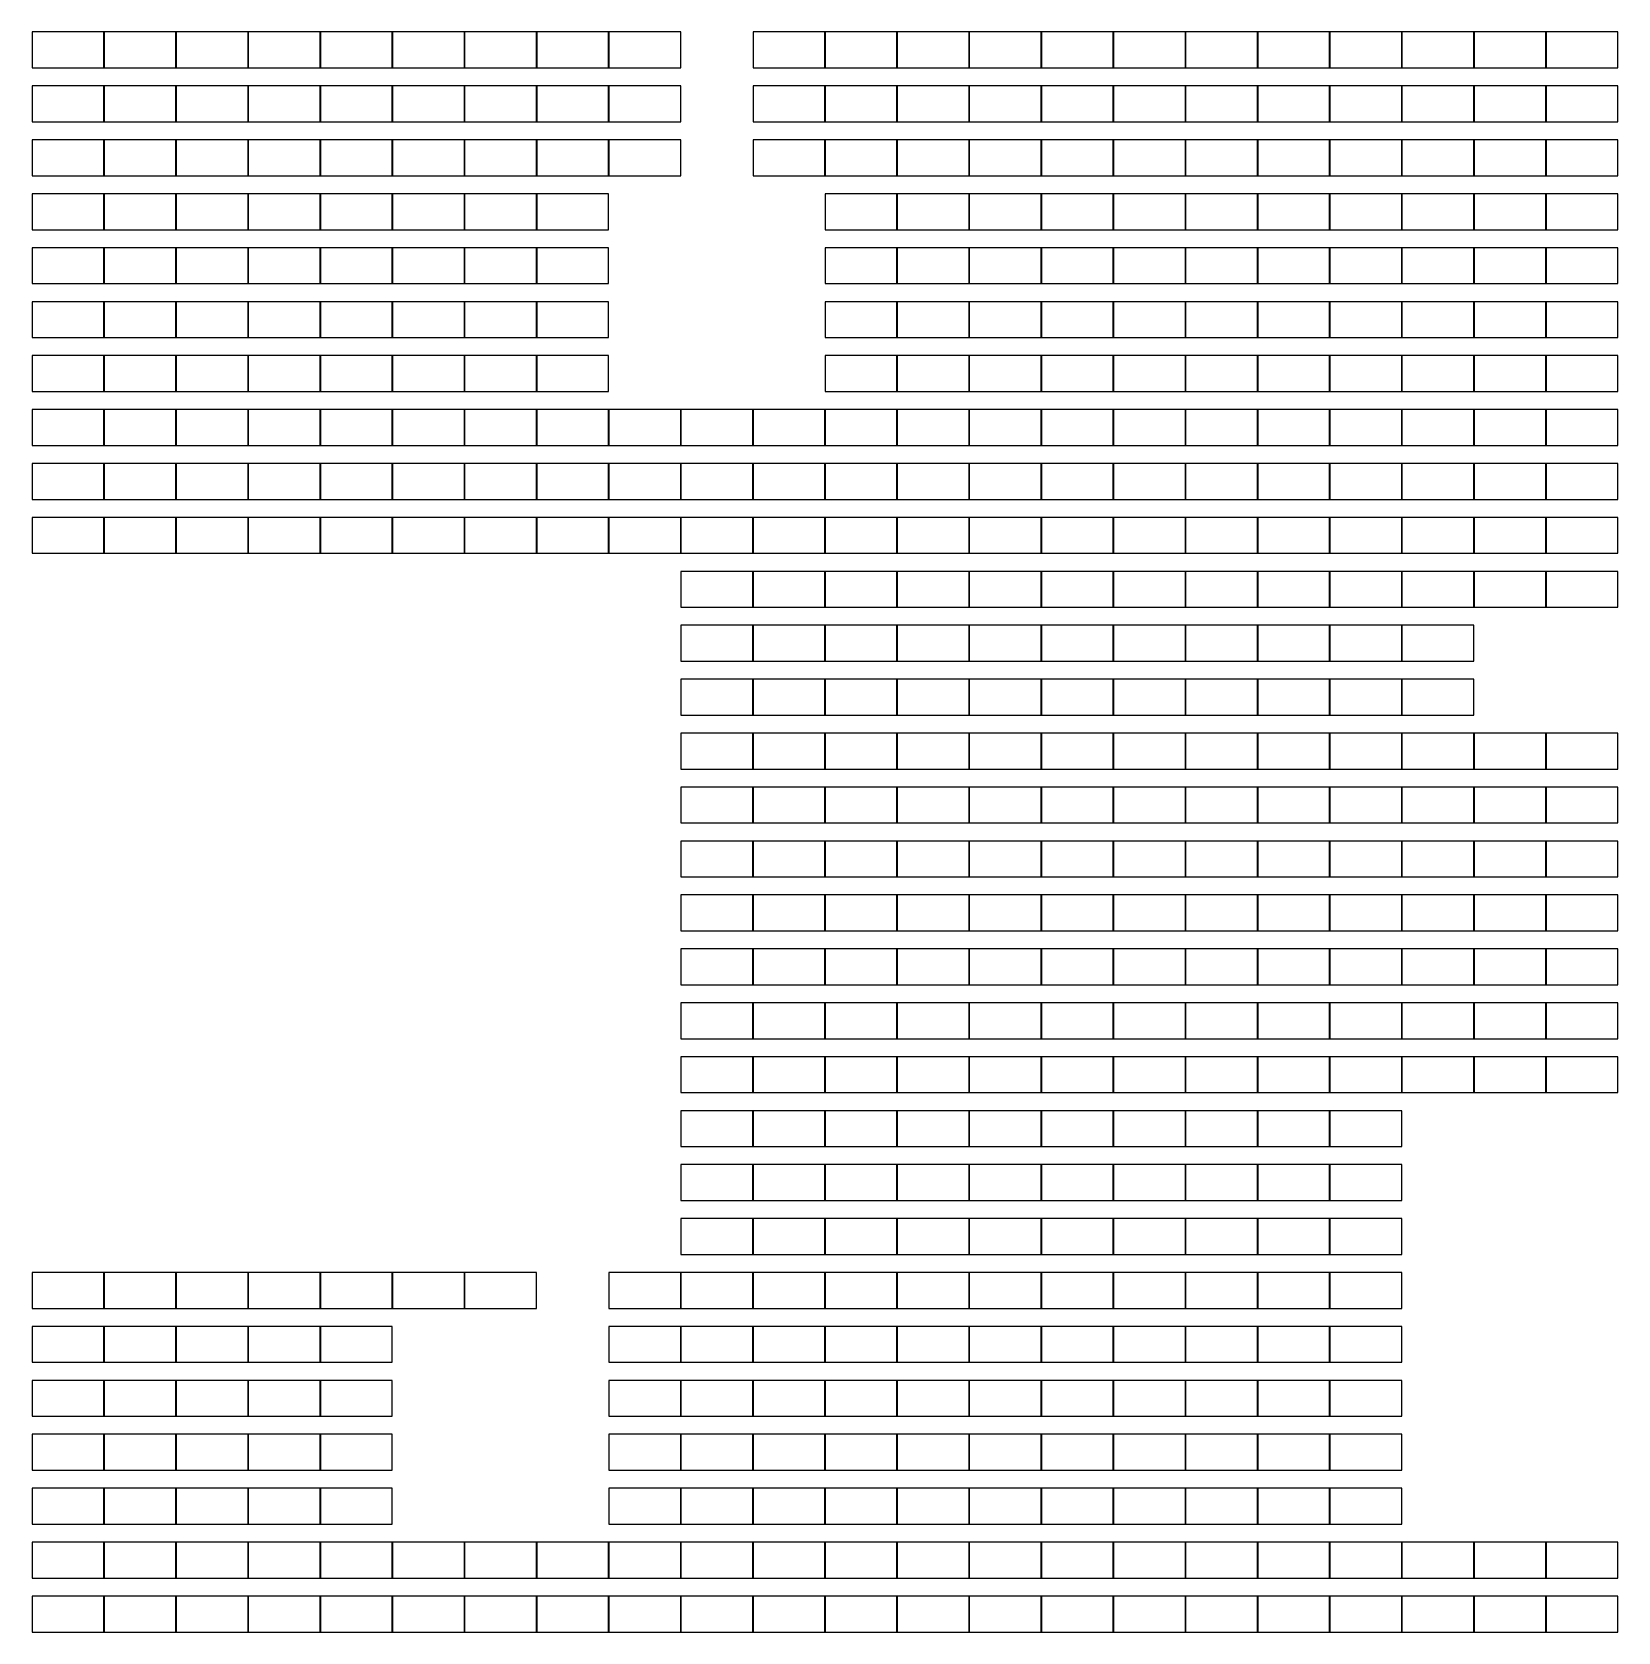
# Model space of a CAD drawing. Extents: x 13940 to 21108, y 1125 to 4857.
# Drawn here: x 13940 to 15640, y 3142 to 4857 of the extents above; entities that cross this region are included whole.
import ezdxf

# ---------------------------------------------------------------- set-up
doc = ezdxf.new("R2010")
doc.units = 0
doc.layers.add('Panels', color=7, linetype='Continuous')

msp = doc.modelspace()

# ---------------------------------------------------------------- linework, layer by layer
at = {"layer": 'Panels', "elevation": -37.944}
for points in [[(13940.333, 4818.157), (14017.333, 4818.157), (14017.333, 4856.626), (13940.333, 4856.626)], [(14017.583, 4818.157), (14094.583, 4818.157), (14094.583, 4856.626), (14017.583, 4856.626)], [(14094.833, 4818.157), (14171.833, 4818.157), (14171.833, 4856.626), (14094.833, 4856.626)], [(14172.083, 4818.157), (14249.083, 4818.157), (14249.083, 4856.626), (14172.083, 4856.626)], [(14249.333, 4818.157), (14326.333, 4818.157), (14326.333, 4856.626), (14249.333, 4856.626)], [(14326.583, 4818.157), (14403.583, 4818.157), (14403.583, 4856.626), (14326.583, 4856.626)], [(14403.833, 4818.157), (14480.833, 4818.157), (14480.833, 4856.626), (14403.833, 4856.626)], [(14481.083, 4818.157), (14558.083, 4818.157), (14558.083, 4856.626), (14481.083, 4856.626)], [(14558.333, 4818.157), (14635.333, 4818.157), (14635.333, 4856.626), (14558.333, 4856.626)], [(14712.833, 4818.157), (14789.833, 4818.157), (14789.833, 4856.626), (14712.833, 4856.626)], [(14790.083, 4818.157), (14867.083, 4818.157), (14867.083, 4856.626), (14790.083, 4856.626)], [(14867.333, 4818.157), (14944.333, 4818.157), (14944.333, 4856.626), (14867.333, 4856.626)], [(14944.583, 4818.157), (15021.583, 4818.157), (15021.583, 4856.626), (14944.583, 4856.626)], [(15021.833, 4818.157), (15098.833, 4818.157), (15098.833, 4856.626), (15021.833, 4856.626)], [(15099.083, 4818.157), (15176.083, 4818.157), (15176.083, 4856.626), (15099.083, 4856.626)], [(15176.333, 4818.157), (15253.333, 4818.157), (15253.333, 4856.626), (15176.333, 4856.626)], [(15253.583, 4818.157), (15330.583, 4818.157), (15330.583, 4856.626), (15253.583, 4856.626)], [(15330.833, 4818.157), (15407.833, 4818.157), (15407.833, 4856.626), (15330.833, 4856.626)], [(15408.083, 4818.157), (15485.083, 4818.157), (15485.083, 4856.626), (15408.083, 4856.626)], [(15485.333, 4818.157), (15562.333, 4818.157), (15562.333, 4856.626), (15485.333, 4856.626)], [(15562.583, 4818.157), (15639.583, 4818.157), (15639.583, 4856.626), (15562.583, 4856.626)], [(13940.333, 4760.35), (14017.333, 4760.35), (14017.333, 4798.819), (13940.333, 4798.819)], [(14017.583, 4760.35), (14094.583, 4760.35), (14094.583, 4798.819), (14017.583, 4798.819)], [(14094.833, 4760.35), (14171.833, 4760.35), (14171.833, 4798.819), (14094.833, 4798.819)], [(14172.083, 4760.35), (14249.083, 4760.35), (14249.083, 4798.819), (14172.083, 4798.819)], [(14249.333, 4760.35), (14326.333, 4760.35), (14326.333, 4798.819), (14249.333, 4798.819)], [(14326.583, 4760.35), (14403.583, 4760.35), (14403.583, 4798.819), (14326.583, 4798.819)], [(14403.833, 4760.35), (14480.833, 4760.35), (14480.833, 4798.819), (14403.833, 4798.819)], [(14481.083, 4760.35), (14558.083, 4760.35), (14558.083, 4798.819), (14481.083, 4798.819)], [(14558.333, 4760.35), (14635.333, 4760.35), (14635.333, 4798.819), (14558.333, 4798.819)], [(14712.833, 4760.35), (14789.833, 4760.35), (14789.833, 4798.819), (14712.833, 4798.819)], [(14790.083, 4760.35), (14867.083, 4760.35), (14867.083, 4798.819), (14790.083, 4798.819)], [(14867.333, 4760.35), (14944.333, 4760.35), (14944.333, 4798.819), (14867.333, 4798.819)], [(14944.583, 4760.35), (15021.583, 4760.35), (15021.583, 4798.819), (14944.583, 4798.819)], [(15021.833, 4760.35), (15098.833, 4760.35), (15098.833, 4798.819), (15021.833, 4798.819)], [(15099.083, 4760.35), (15176.083, 4760.35), (15176.083, 4798.819), (15099.083, 4798.819)], [(15176.333, 4760.35), (15253.333, 4760.35), (15253.333, 4798.819), (15176.333, 4798.819)], [(15253.583, 4760.35), (15330.583, 4760.35), (15330.583, 4798.819), (15253.583, 4798.819)], [(15330.833, 4760.35), (15407.833, 4760.35), (15407.833, 4798.819), (15330.833, 4798.819)], [(15408.083, 4760.35), (15485.083, 4760.35), (15485.083, 4798.819), (15408.083, 4798.819)], [(15485.333, 4760.35), (15562.333, 4760.35), (15562.333, 4798.819), (15485.333, 4798.819)], [(15562.583, 4760.35), (15639.583, 4760.35), (15639.583, 4798.819), (15562.583, 4798.819)], [(13940.333, 4702.543), (14017.333, 4702.543), (14017.333, 4741.012), (13940.333, 4741.012)], [(14017.583, 4702.543), (14094.583, 4702.543), (14094.583, 4741.012), (14017.583, 4741.012)], [(14094.833, 4702.543), (14171.833, 4702.543), (14171.833, 4741.012), (14094.833, 4741.012)], [(14172.083, 4702.543), (14249.083, 4702.543), (14249.083, 4741.012), (14172.083, 4741.012)], [(14249.333, 4702.543), (14326.333, 4702.543), (14326.333, 4741.012), (14249.333, 4741.012)], [(14326.583, 4702.543), (14403.583, 4702.543), (14403.583, 4741.012), (14326.583, 4741.012)], [(14403.833, 4702.543), (14480.833, 4702.543), (14480.833, 4741.012), (14403.833, 4741.012)], [(14481.083, 4702.543), (14558.083, 4702.543), (14558.083, 4741.012), (14481.083, 4741.012)], [(14558.333, 4702.543), (14635.333, 4702.543), (14635.333, 4741.012), (14558.333, 4741.012)], [(14712.833, 4702.543), (14789.833, 4702.543), (14789.833, 4741.012), (14712.833, 4741.012)], [(14790.083, 4702.543), (14867.083, 4702.543), (14867.083, 4741.012), (14790.083, 4741.012)], [(14867.333, 4702.543), (14944.333, 4702.543), (14944.333, 4741.012), (14867.333, 4741.012)], [(14944.583, 4702.543), (15021.583, 4702.543), (15021.583, 4741.012), (14944.583, 4741.012)], [(15021.833, 4702.543), (15098.833, 4702.543), (15098.833, 4741.012), (15021.833, 4741.012)], [(15099.083, 4702.543), (15176.083, 4702.543), (15176.083, 4741.012), (15099.083, 4741.012)], [(15176.333, 4702.543), (15253.333, 4702.543), (15253.333, 4741.012), (15176.333, 4741.012)], [(15253.583, 4702.543), (15330.583, 4702.543), (15330.583, 4741.012), (15253.583, 4741.012)], [(15330.833, 4702.543), (15407.833, 4702.543), (15407.833, 4741.012), (15330.833, 4741.012)], [(15408.083, 4702.543), (15485.083, 4702.543), (15485.083, 4741.012), (15408.083, 4741.012)], [(15485.333, 4702.543), (15562.333, 4702.543), (15562.333, 4741.012), (15485.333, 4741.012)], [(15562.583, 4702.543), (15639.583, 4702.543), (15639.583, 4741.012), (15562.583, 4741.012)], [(13940.333, 4644.737), (14017.333, 4644.737), (14017.333, 4683.205), (13940.333, 4683.205)], [(14017.583, 4644.737), (14094.583, 4644.737), (14094.583, 4683.205), (14017.583, 4683.205)], [(14094.833, 4644.737), (14171.833, 4644.737), (14171.833, 4683.205), (14094.833, 4683.205)], [(14172.083, 4644.737), (14249.083, 4644.737), (14249.083, 4683.205), (14172.083, 4683.205)], [(14249.333, 4644.737), (14326.333, 4644.737), (14326.333, 4683.205), (14249.333, 4683.205)], [(14326.583, 4644.737), (14403.583, 4644.737), (14403.583, 4683.205), (14326.583, 4683.205)], [(14403.833, 4644.737), (14480.833, 4644.737), (14480.833, 4683.205), (14403.833, 4683.205)], [(14481.083, 4644.737), (14558.083, 4644.737), (14558.083, 4683.205), (14481.083, 4683.205)], [(14790.083, 4644.737), (14867.083, 4644.737), (14867.083, 4683.205), (14790.083, 4683.205)], [(14867.333, 4644.737), (14944.333, 4644.737), (14944.333, 4683.205), (14867.333, 4683.205)], [(14944.583, 4644.737), (15021.583, 4644.737), (15021.583, 4683.205), (14944.583, 4683.205)], [(15021.833, 4644.737), (15098.833, 4644.737), (15098.833, 4683.205), (15021.833, 4683.205)], [(15099.083, 4644.737), (15176.083, 4644.737), (15176.083, 4683.205), (15099.083, 4683.205)], [(15176.333, 4644.737), (15253.333, 4644.737), (15253.333, 4683.205), (15176.333, 4683.205)], [(15253.583, 4644.737), (15330.583, 4644.737), (15330.583, 4683.205), (15253.583, 4683.205)], [(15330.833, 4644.737), (15407.833, 4644.737), (15407.833, 4683.205), (15330.833, 4683.205)], [(15408.083, 4644.737), (15485.083, 4644.737), (15485.083, 4683.205), (15408.083, 4683.205)], [(15485.333, 4644.737), (15562.333, 4644.737), (15562.333, 4683.205), (15485.333, 4683.205)], [(15562.583, 4644.737), (15639.583, 4644.737), (15639.583, 4683.205), (15562.583, 4683.205)], [(13940.333, 4586.93), (14017.333, 4586.93), (14017.333, 4625.399), (13940.333, 4625.399)], [(14017.583, 4586.93), (14094.583, 4586.93), (14094.583, 4625.399), (14017.583, 4625.399)], [(14094.833, 4586.93), (14171.833, 4586.93), (14171.833, 4625.399), (14094.833, 4625.399)], [(14172.083, 4586.93), (14249.083, 4586.93), (14249.083, 4625.399), (14172.083, 4625.399)], [(14249.333, 4586.93), (14326.333, 4586.93), (14326.333, 4625.399), (14249.333, 4625.399)], [(14326.583, 4586.93), (14403.583, 4586.93), (14403.583, 4625.399), (14326.583, 4625.399)], [(14403.833, 4586.93), (14480.833, 4586.93), (14480.833, 4625.399), (14403.833, 4625.399)], [(14481.083, 4586.93), (14558.083, 4586.93), (14558.083, 4625.399), (14481.083, 4625.399)], [(14790.083, 4586.93), (14867.083, 4586.93), (14867.083, 4625.399), (14790.083, 4625.399)], [(14867.333, 4586.93), (14944.333, 4586.93), (14944.333, 4625.399), (14867.333, 4625.399)], [(14944.583, 4586.93), (15021.583, 4586.93), (15021.583, 4625.399), (14944.583, 4625.399)], [(15021.833, 4586.93), (15098.833, 4586.93), (15098.833, 4625.399), (15021.833, 4625.399)], [(15099.083, 4586.93), (15176.083, 4586.93), (15176.083, 4625.399), (15099.083, 4625.399)], [(15176.333, 4586.93), (15253.333, 4586.93), (15253.333, 4625.399), (15176.333, 4625.399)], [(15253.583, 4586.93), (15330.583, 4586.93), (15330.583, 4625.399), (15253.583, 4625.399)], [(15330.833, 4586.93), (15407.833, 4586.93), (15407.833, 4625.399), (15330.833, 4625.399)], [(15408.083, 4586.93), (15485.083, 4586.93), (15485.083, 4625.399), (15408.083, 4625.399)], [(15485.333, 4586.93), (15562.333, 4586.93), (15562.333, 4625.399), (15485.333, 4625.399)], [(15562.583, 4586.93), (15639.583, 4586.93), (15639.583, 4625.399), (15562.583, 4625.399)], [(13940.333, 4529.123), (14017.333, 4529.123), (14017.333, 4567.592), (13940.333, 4567.592)], [(14017.583, 4529.123), (14094.583, 4529.123), (14094.583, 4567.592), (14017.583, 4567.592)], [(14094.833, 4529.123), (14171.833, 4529.123), (14171.833, 4567.592), (14094.833, 4567.592)], [(14172.083, 4529.123), (14249.083, 4529.123), (14249.083, 4567.592), (14172.083, 4567.592)], [(14249.333, 4529.123), (14326.333, 4529.123), (14326.333, 4567.592), (14249.333, 4567.592)], [(14326.583, 4529.123), (14403.583, 4529.123), (14403.583, 4567.592), (14326.583, 4567.592)], [(14403.833, 4529.123), (14480.833, 4529.123), (14480.833, 4567.592), (14403.833, 4567.592)], [(14481.083, 4529.123), (14558.083, 4529.123), (14558.083, 4567.592), (14481.083, 4567.592)], [(14790.083, 4529.123), (14867.083, 4529.123), (14867.083, 4567.592), (14790.083, 4567.592)], [(14867.333, 4529.123), (14944.333, 4529.123), (14944.333, 4567.592), (14867.333, 4567.592)], [(14944.583, 4529.123), (15021.583, 4529.123), (15021.583, 4567.592), (14944.583, 4567.592)], [(15021.833, 4529.123), (15098.833, 4529.123), (15098.833, 4567.592), (15021.833, 4567.592)], [(15099.083, 4529.123), (15176.083, 4529.123), (15176.083, 4567.592), (15099.083, 4567.592)], [(15176.333, 4529.123), (15253.333, 4529.123), (15253.333, 4567.592), (15176.333, 4567.592)], [(15253.583, 4529.123), (15330.583, 4529.123), (15330.583, 4567.592), (15253.583, 4567.592)], [(15330.833, 4529.123), (15407.833, 4529.123), (15407.833, 4567.592), (15330.833, 4567.592)], [(15408.083, 4529.123), (15485.083, 4529.123), (15485.083, 4567.592), (15408.083, 4567.592)], [(15485.333, 4529.123), (15562.333, 4529.123), (15562.333, 4567.592), (15485.333, 4567.592)], [(15562.583, 4529.123), (15639.583, 4529.123), (15639.583, 4567.592), (15562.583, 4567.592)], [(13940.333, 4471.316), (14017.333, 4471.316), (14017.333, 4509.785), (13940.333, 4509.785)], [(14017.583, 4471.316), (14094.583, 4471.316), (14094.583, 4509.785), (14017.583, 4509.785)], [(14094.833, 4471.316), (14171.833, 4471.316), (14171.833, 4509.785), (14094.833, 4509.785)], [(14172.083, 4471.316), (14249.083, 4471.316), (14249.083, 4509.785), (14172.083, 4509.785)], [(14249.333, 4471.316), (14326.333, 4471.316), (14326.333, 4509.785), (14249.333, 4509.785)], [(14326.583, 4471.316), (14403.583, 4471.316), (14403.583, 4509.785), (14326.583, 4509.785)], [(14403.833, 4471.316), (14480.833, 4471.316), (14480.833, 4509.785), (14403.833, 4509.785)], [(14481.083, 4471.316), (14558.083, 4471.316), (14558.083, 4509.785), (14481.083, 4509.785)], [(14790.083, 4471.316), (14867.083, 4471.316), (14867.083, 4509.785), (14790.083, 4509.785)], [(14867.333, 4471.316), (14944.333, 4471.316), (14944.333, 4509.785), (14867.333, 4509.785)], [(14944.583, 4471.316), (15021.583, 4471.316), (15021.583, 4509.785), (14944.583, 4509.785)], [(15021.833, 4471.316), (15098.833, 4471.316), (15098.833, 4509.785), (15021.833, 4509.785)], [(15099.083, 4471.316), (15176.083, 4471.316), (15176.083, 4509.785), (15099.083, 4509.785)], [(15176.333, 4471.316), (15253.333, 4471.316), (15253.333, 4509.785), (15176.333, 4509.785)], [(15253.583, 4471.316), (15330.583, 4471.316), (15330.583, 4509.785), (15253.583, 4509.785)], [(15330.833, 4471.316), (15407.833, 4471.316), (15407.833, 4509.785), (15330.833, 4509.785)], [(15408.083, 4471.316), (15485.083, 4471.316), (15485.083, 4509.785), (15408.083, 4509.785)], [(15485.333, 4471.316), (15562.333, 4471.316), (15562.333, 4509.785), (15485.333, 4509.785)], [(15562.583, 4471.316), (15639.583, 4471.316), (15639.583, 4509.785), (15562.583, 4509.785)], [(13940.333, 4413.509), (14017.333, 4413.509), (14017.333, 4451.978), (13940.333, 4451.978)], [(14017.583, 4413.509), (14094.583, 4413.509), (14094.583, 4451.978), (14017.583, 4451.978)], [(14094.833, 4413.509), (14171.833, 4413.509), (14171.833, 4451.978), (14094.833, 4451.978)], [(14172.083, 4413.509), (14249.083, 4413.509), (14249.083, 4451.978), (14172.083, 4451.978)], [(14249.333, 4413.509), (14326.333, 4413.509), (14326.333, 4451.978), (14249.333, 4451.978)], [(14326.583, 4413.509), (14403.583, 4413.509), (14403.583, 4451.978), (14326.583, 4451.978)], [(14403.833, 4413.509), (14480.833, 4413.509), (14480.833, 4451.978), (14403.833, 4451.978)], [(14481.083, 4413.509), (14558.083, 4413.509), (14558.083, 4451.978), (14481.083, 4451.978)], [(14558.333, 4413.509), (14635.333, 4413.509), (14635.333, 4451.978), (14558.333, 4451.978)], [(14635.583, 4413.509), (14712.583, 4413.509), (14712.583, 4451.978), (14635.583, 4451.978)], [(14712.833, 4413.509), (14789.833, 4413.509), (14789.833, 4451.978), (14712.833, 4451.978)], [(14790.083, 4413.509), (14867.083, 4413.509), (14867.083, 4451.978), (14790.083, 4451.978)], [(14867.333, 4413.509), (14944.333, 4413.509), (14944.333, 4451.978), (14867.333, 4451.978)], [(14944.583, 4413.509), (15021.583, 4413.509), (15021.583, 4451.978), (14944.583, 4451.978)], [(15021.833, 4413.509), (15098.833, 4413.509), (15098.833, 4451.978), (15021.833, 4451.978)], [(15099.083, 4413.509), (15176.083, 4413.509), (15176.083, 4451.978), (15099.083, 4451.978)], [(15176.333, 4413.509), (15253.333, 4413.509), (15253.333, 4451.978), (15176.333, 4451.978)], [(15253.583, 4413.509), (15330.583, 4413.509), (15330.583, 4451.978), (15253.583, 4451.978)], [(15330.833, 4413.509), (15407.833, 4413.509), (15407.833, 4451.978), (15330.833, 4451.978)], [(15408.083, 4413.509), (15485.083, 4413.509), (15485.083, 4451.978), (15408.083, 4451.978)], [(15485.333, 4413.509), (15562.333, 4413.509), (15562.333, 4451.978), (15485.333, 4451.978)], [(15562.583, 4413.509), (15639.583, 4413.509), (15639.583, 4451.978), (15562.583, 4451.978)], [(13940.333, 4355.703), (14017.333, 4355.703), (14017.333, 4394.171), (13940.333, 4394.171)], [(14017.583, 4355.703), (14094.583, 4355.703), (14094.583, 4394.171), (14017.583, 4394.171)], [(14094.833, 4355.703), (14171.833, 4355.703), (14171.833, 4394.171), (14094.833, 4394.171)], [(14172.083, 4355.703), (14249.083, 4355.703), (14249.083, 4394.171), (14172.083, 4394.171)], [(14249.333, 4355.703), (14326.333, 4355.703), (14326.333, 4394.171), (14249.333, 4394.171)], [(14326.583, 4355.703), (14403.583, 4355.703), (14403.583, 4394.171), (14326.583, 4394.171)], [(14403.833, 4355.703), (14480.833, 4355.703), (14480.833, 4394.171), (14403.833, 4394.171)], [(14481.083, 4355.703), (14558.083, 4355.703), (14558.083, 4394.171), (14481.083, 4394.171)], [(14558.333, 4355.703), (14635.333, 4355.703), (14635.333, 4394.171), (14558.333, 4394.171)], [(14635.583, 4355.703), (14712.583, 4355.703), (14712.583, 4394.171), (14635.583, 4394.171)], [(14712.833, 4355.703), (14789.833, 4355.703), (14789.833, 4394.171), (14712.833, 4394.171)], [(14790.083, 4355.703), (14867.083, 4355.703), (14867.083, 4394.171), (14790.083, 4394.171)], [(14867.333, 4355.703), (14944.333, 4355.703), (14944.333, 4394.171), (14867.333, 4394.171)], [(14944.583, 4355.703), (15021.583, 4355.703), (15021.583, 4394.171), (14944.583, 4394.171)], [(15021.833, 4355.703), (15098.833, 4355.703), (15098.833, 4394.171), (15021.833, 4394.171)], [(15099.083, 4355.703), (15176.083, 4355.703), (15176.083, 4394.171), (15099.083, 4394.171)], [(15176.333, 4355.703), (15253.333, 4355.703), (15253.333, 4394.171), (15176.333, 4394.171)], [(15253.583, 4355.703), (15330.583, 4355.703), (15330.583, 4394.171), (15253.583, 4394.171)], [(15330.833, 4355.703), (15407.833, 4355.703), (15407.833, 4394.171), (15330.833, 4394.171)], [(15408.083, 4355.703), (15485.083, 4355.703), (15485.083, 4394.171), (15408.083, 4394.171)], [(15485.333, 4355.703), (15562.333, 4355.703), (15562.333, 4394.171), (15485.333, 4394.171)], [(15562.583, 4355.703), (15639.583, 4355.703), (15639.583, 4394.171), (15562.583, 4394.171)], [(13940.333, 4297.896), (14017.333, 4297.896), (14017.333, 4336.365), (13940.333, 4336.365)], [(14017.583, 4297.896), (14094.583, 4297.896), (14094.583, 4336.365), (14017.583, 4336.365)], [(14094.833, 4297.896), (14171.833, 4297.896), (14171.833, 4336.365), (14094.833, 4336.365)], [(14172.083, 4297.896), (14249.083, 4297.896), (14249.083, 4336.365), (14172.083, 4336.365)], [(14249.333, 4297.896), (14326.333, 4297.896), (14326.333, 4336.365), (14249.333, 4336.365)], [(14326.583, 4297.896), (14403.583, 4297.896), (14403.583, 4336.365), (14326.583, 4336.365)], [(14403.833, 4297.896), (14480.833, 4297.896), (14480.833, 4336.365), (14403.833, 4336.365)], [(14481.083, 4297.896), (14558.083, 4297.896), (14558.083, 4336.365), (14481.083, 4336.365)], [(14558.333, 4297.896), (14635.333, 4297.896), (14635.333, 4336.365), (14558.333, 4336.365)], [(14635.583, 4297.896), (14712.583, 4297.896), (14712.583, 4336.365), (14635.583, 4336.365)], [(14712.833, 4297.896), (14789.833, 4297.896), (14789.833, 4336.365), (14712.833, 4336.365)], [(14790.083, 4297.896), (14867.083, 4297.896), (14867.083, 4336.365), (14790.083, 4336.365)], [(14867.333, 4297.896), (14944.333, 4297.896), (14944.333, 4336.365), (14867.333, 4336.365)], [(14944.583, 4297.896), (15021.583, 4297.896), (15021.583, 4336.365), (14944.583, 4336.365)], [(15021.833, 4297.896), (15098.833, 4297.896), (15098.833, 4336.365), (15021.833, 4336.365)], [(15099.083, 4297.896), (15176.083, 4297.896), (15176.083, 4336.365), (15099.083, 4336.365)], [(15176.333, 4297.896), (15253.333, 4297.896), (15253.333, 4336.365), (15176.333, 4336.365)], [(15253.583, 4297.896), (15330.583, 4297.896), (15330.583, 4336.365), (15253.583, 4336.365)], [(15330.833, 4297.896), (15407.833, 4297.896), (15407.833, 4336.365), (15330.833, 4336.365)], [(15408.083, 4297.896), (15485.083, 4297.896), (15485.083, 4336.365), (15408.083, 4336.365)], [(15485.333, 4297.896), (15562.333, 4297.896), (15562.333, 4336.365), (15485.333, 4336.365)], [(15562.583, 4297.896), (15639.583, 4297.896), (15639.583, 4336.365), (15562.583, 4336.365)], [(14635.583, 4240.089), (14712.583, 4240.089), (14712.583, 4278.558), (14635.583, 4278.558)], [(14712.833, 4240.089), (14789.833, 4240.089), (14789.833, 4278.558), (14712.833, 4278.558)], [(14790.083, 4240.089), (14867.083, 4240.089), (14867.083, 4278.558), (14790.083, 4278.558)], [(14867.333, 4240.089), (14944.333, 4240.089), (14944.333, 4278.558), (14867.333, 4278.558)], [(14944.583, 4240.089), (15021.583, 4240.089), (15021.583, 4278.558), (14944.583, 4278.558)], [(15021.833, 4240.089), (15098.833, 4240.089), (15098.833, 4278.558), (15021.833, 4278.558)], [(15099.083, 4240.089), (15176.083, 4240.089), (15176.083, 4278.558), (15099.083, 4278.558)], [(15176.333, 4240.089), (15253.333, 4240.089), (15253.333, 4278.558), (15176.333, 4278.558)], [(15253.583, 4240.089), (15330.583, 4240.089), (15330.583, 4278.558), (15253.583, 4278.558)], [(15330.833, 4240.089), (15407.833, 4240.089), (15407.833, 4278.558), (15330.833, 4278.558)], [(15408.083, 4240.089), (15485.083, 4240.089), (15485.083, 4278.558), (15408.083, 4278.558)], [(15485.333, 4240.089), (15562.333, 4240.089), (15562.333, 4278.558), (15485.333, 4278.558)], [(15562.583, 4240.089), (15639.583, 4240.089), (15639.583, 4278.558), (15562.583, 4278.558)], [(14635.583, 4182.282), (14712.583, 4182.282), (14712.583, 4220.751), (14635.583, 4220.751)], [(14712.833, 4182.282), (14789.833, 4182.282), (14789.833, 4220.751), (14712.833, 4220.751)], [(14790.083, 4182.282), (14867.083, 4182.282), (14867.083, 4220.751), (14790.083, 4220.751)], [(14867.333, 4182.282), (14944.333, 4182.282), (14944.333, 4220.751), (14867.333, 4220.751)], [(14944.583, 4182.282), (15021.583, 4182.282), (15021.583, 4220.751), (14944.583, 4220.751)], [(15021.833, 4182.282), (15098.833, 4182.282), (15098.833, 4220.751), (15021.833, 4220.751)], [(15099.083, 4182.282), (15176.083, 4182.282), (15176.083, 4220.751), (15099.083, 4220.751)], [(15176.333, 4182.282), (15253.333, 4182.282), (15253.333, 4220.751), (15176.333, 4220.751)], [(15253.583, 4182.282), (15330.583, 4182.282), (15330.583, 4220.751), (15253.583, 4220.751)], [(15330.833, 4182.282), (15407.833, 4182.282), (15407.833, 4220.751), (15330.833, 4220.751)], [(15408.083, 4182.282), (15485.083, 4182.282), (15485.083, 4220.751), (15408.083, 4220.751)], [(14635.583, 4124.476), (14712.583, 4124.476), (14712.583, 4162.944), (14635.583, 4162.944)], [(14712.833, 4124.476), (14789.833, 4124.476), (14789.833, 4162.944), (14712.833, 4162.944)], [(14790.083, 4124.476), (14867.083, 4124.476), (14867.083, 4162.944), (14790.083, 4162.944)], [(14867.333, 4124.476), (14944.333, 4124.476), (14944.333, 4162.944), (14867.333, 4162.944)], [(14944.583, 4124.476), (15021.583, 4124.476), (15021.583, 4162.944), (14944.583, 4162.944)], [(15021.833, 4124.476), (15098.833, 4124.476), (15098.833, 4162.944), (15021.833, 4162.944)], [(15099.083, 4124.476), (15176.083, 4124.476), (15176.083, 4162.944), (15099.083, 4162.944)], [(15176.333, 4124.476), (15253.333, 4124.476), (15253.333, 4162.944), (15176.333, 4162.944)], [(15253.583, 4124.476), (15330.583, 4124.476), (15330.583, 4162.944), (15253.583, 4162.944)], [(15330.833, 4124.476), (15407.833, 4124.476), (15407.833, 4162.944), (15330.833, 4162.944)], [(15408.083, 4124.476), (15485.083, 4124.476), (15485.083, 4162.944), (15408.083, 4162.944)], [(14635.583, 4066.669), (14712.583, 4066.669), (14712.583, 4105.138), (14635.583, 4105.138)], [(14712.833, 4066.669), (14789.833, 4066.669), (14789.833, 4105.138), (14712.833, 4105.138)], [(14790.083, 4066.669), (14867.083, 4066.669), (14867.083, 4105.138), (14790.083, 4105.138)], [(14867.333, 4066.669), (14944.333, 4066.669), (14944.333, 4105.138), (14867.333, 4105.138)], [(14944.583, 4066.669), (15021.583, 4066.669), (15021.583, 4105.138), (14944.583, 4105.138)], [(15021.833, 4066.669), (15098.833, 4066.669), (15098.833, 4105.138), (15021.833, 4105.138)], [(15099.083, 4066.669), (15176.083, 4066.669), (15176.083, 4105.138), (15099.083, 4105.138)], [(15176.333, 4066.669), (15253.333, 4066.669), (15253.333, 4105.138), (15176.333, 4105.138)], [(15253.583, 4066.669), (15330.583, 4066.669), (15330.583, 4105.138), (15253.583, 4105.138)], [(15330.833, 4066.669), (15407.833, 4066.669), (15407.833, 4105.138), (15330.833, 4105.138)], [(15408.083, 4066.669), (15485.083, 4066.669), (15485.083, 4105.138), (15408.083, 4105.138)], [(15485.333, 4066.669), (15562.333, 4066.669), (15562.333, 4105.138), (15485.333, 4105.138)], [(15562.583, 4066.669), (15639.583, 4066.669), (15639.583, 4105.138), (15562.583, 4105.138)], [(14635.583, 4008.862), (14712.583, 4008.862), (14712.583, 4047.331), (14635.583, 4047.331)], [(14712.833, 4008.862), (14789.833, 4008.862), (14789.833, 4047.331), (14712.833, 4047.331)], [(14790.083, 4008.862), (14867.083, 4008.862), (14867.083, 4047.331), (14790.083, 4047.331)], [(14867.333, 4008.862), (14944.333, 4008.862), (14944.333, 4047.331), (14867.333, 4047.331)], [(14944.583, 4008.862), (15021.583, 4008.862), (15021.583, 4047.331), (14944.583, 4047.331)], [(15021.833, 4008.862), (15098.833, 4008.862), (15098.833, 4047.331), (15021.833, 4047.331)], [(15099.083, 4008.862), (15176.083, 4008.862), (15176.083, 4047.331), (15099.083, 4047.331)], [(15176.333, 4008.862), (15253.333, 4008.862), (15253.333, 4047.331), (15176.333, 4047.331)], [(15253.583, 4008.862), (15330.583, 4008.862), (15330.583, 4047.331), (15253.583, 4047.331)], [(15330.833, 4008.862), (15407.833, 4008.862), (15407.833, 4047.331), (15330.833, 4047.331)], [(15408.083, 4008.862), (15485.083, 4008.862), (15485.083, 4047.331), (15408.083, 4047.331)], [(15485.333, 4008.862), (15562.333, 4008.862), (15562.333, 4047.331), (15485.333, 4047.331)], [(15562.583, 4008.862), (15639.583, 4008.862), (15639.583, 4047.331), (15562.583, 4047.331)], [(14635.583, 3951.055), (14712.583, 3951.055), (14712.583, 3989.524), (14635.583, 3989.524)], [(14712.833, 3951.055), (14789.833, 3951.055), (14789.833, 3989.524), (14712.833, 3989.524)], [(14790.083, 3951.055), (14867.083, 3951.055), (14867.083, 3989.524), (14790.083, 3989.524)], [(14867.333, 3951.055), (14944.333, 3951.055), (14944.333, 3989.524), (14867.333, 3989.524)], [(14944.583, 3951.055), (15021.583, 3951.055), (15021.583, 3989.524), (14944.583, 3989.524)], [(15021.833, 3951.055), (15098.833, 3951.055), (15098.833, 3989.524), (15021.833, 3989.524)], [(15099.083, 3951.055), (15176.083, 3951.055), (15176.083, 3989.524), (15099.083, 3989.524)], [(15176.333, 3951.055), (15253.333, 3951.055), (15253.333, 3989.524), (15176.333, 3989.524)], [(15253.583, 3951.055), (15330.583, 3951.055), (15330.583, 3989.524), (15253.583, 3989.524)], [(15330.833, 3951.055), (15407.833, 3951.055), (15407.833, 3989.524), (15330.833, 3989.524)], [(15408.083, 3951.055), (15485.083, 3951.055), (15485.083, 3989.524), (15408.083, 3989.524)], [(15485.333, 3951.055), (15562.333, 3951.055), (15562.333, 3989.524), (15485.333, 3989.524)], [(15562.583, 3951.055), (15639.583, 3951.055), (15639.583, 3989.524), (15562.583, 3989.524)], [(14635.583, 3893.248), (14712.583, 3893.248), (14712.583, 3931.717), (14635.583, 3931.717)], [(14712.833, 3893.248), (14789.833, 3893.248), (14789.833, 3931.717), (14712.833, 3931.717)], [(14790.083, 3893.248), (14867.083, 3893.248), (14867.083, 3931.717), (14790.083, 3931.717)], [(14867.333, 3893.248), (14944.333, 3893.248), (14944.333, 3931.717), (14867.333, 3931.717)], [(14944.583, 3893.248), (15021.583, 3893.248), (15021.583, 3931.717), (14944.583, 3931.717)], [(15021.833, 3893.248), (15098.833, 3893.248), (15098.833, 3931.717), (15021.833, 3931.717)], [(15099.083, 3893.248), (15176.083, 3893.248), (15176.083, 3931.717), (15099.083, 3931.717)], [(15176.333, 3893.248), (15253.333, 3893.248), (15253.333, 3931.717), (15176.333, 3931.717)], [(15253.583, 3893.248), (15330.583, 3893.248), (15330.583, 3931.717), (15253.583, 3931.717)], [(15330.833, 3893.248), (15407.833, 3893.248), (15407.833, 3931.717), (15330.833, 3931.717)], [(15408.083, 3893.248), (15485.083, 3893.248), (15485.083, 3931.717), (15408.083, 3931.717)], [(15485.333, 3893.248), (15562.333, 3893.248), (15562.333, 3931.717), (15485.333, 3931.717)], [(15562.583, 3893.248), (15639.583, 3893.248), (15639.583, 3931.717), (15562.583, 3931.717)], [(14635.583, 3835.442), (14712.583, 3835.442), (14712.583, 3873.91), (14635.583, 3873.91)], [(14712.833, 3835.442), (14789.833, 3835.442), (14789.833, 3873.91), (14712.833, 3873.91)], [(14790.083, 3835.442), (14867.083, 3835.442), (14867.083, 3873.91), (14790.083, 3873.91)], [(14867.333, 3835.442), (14944.333, 3835.442), (14944.333, 3873.91), (14867.333, 3873.91)], [(14944.583, 3835.442), (15021.583, 3835.442), (15021.583, 3873.91), (14944.583, 3873.91)], [(15021.833, 3835.442), (15098.833, 3835.442), (15098.833, 3873.91), (15021.833, 3873.91)], [(15099.083, 3835.442), (15176.083, 3835.442), (15176.083, 3873.91), (15099.083, 3873.91)], [(15176.333, 3835.442), (15253.333, 3835.442), (15253.333, 3873.91), (15176.333, 3873.91)], [(15253.583, 3835.442), (15330.583, 3835.442), (15330.583, 3873.91), (15253.583, 3873.91)], [(15330.833, 3835.442), (15407.833, 3835.442), (15407.833, 3873.91), (15330.833, 3873.91)], [(15408.083, 3835.442), (15485.083, 3835.442), (15485.083, 3873.91), (15408.083, 3873.91)], [(15485.333, 3835.442), (15562.333, 3835.442), (15562.333, 3873.91), (15485.333, 3873.91)], [(15562.583, 3835.442), (15639.583, 3835.442), (15639.583, 3873.91), (15562.583, 3873.91)], [(14635.583, 3777.635), (14712.583, 3777.635), (14712.583, 3816.104), (14635.583, 3816.104)], [(14712.833, 3777.635), (14789.833, 3777.635), (14789.833, 3816.104), (14712.833, 3816.104)], [(14790.083, 3777.635), (14867.083, 3777.635), (14867.083, 3816.104), (14790.083, 3816.104)], [(14867.333, 3777.635), (14944.333, 3777.635), (14944.333, 3816.104), (14867.333, 3816.104)], [(14944.583, 3777.635), (15021.583, 3777.635), (15021.583, 3816.104), (14944.583, 3816.104)], [(15021.833, 3777.635), (15098.833, 3777.635), (15098.833, 3816.104), (15021.833, 3816.104)], [(15099.083, 3777.635), (15176.083, 3777.635), (15176.083, 3816.104), (15099.083, 3816.104)], [(15176.333, 3777.635), (15253.333, 3777.635), (15253.333, 3816.104), (15176.333, 3816.104)], [(15253.583, 3777.635), (15330.583, 3777.635), (15330.583, 3816.104), (15253.583, 3816.104)], [(15330.833, 3777.635), (15407.833, 3777.635), (15407.833, 3816.104), (15330.833, 3816.104)], [(15408.083, 3777.635), (15485.083, 3777.635), (15485.083, 3816.104), (15408.083, 3816.104)], [(15485.333, 3777.635), (15562.333, 3777.635), (15562.333, 3816.104), (15485.333, 3816.104)], [(15562.583, 3777.635), (15639.583, 3777.635), (15639.583, 3816.104), (15562.583, 3816.104)], [(14635.583, 3719.828), (14712.583, 3719.828), (14712.583, 3758.297), (14635.583, 3758.297)], [(14712.833, 3719.828), (14789.833, 3719.828), (14789.833, 3758.297), (14712.833, 3758.297)], [(14790.083, 3719.828), (14867.083, 3719.828), (14867.083, 3758.297), (14790.083, 3758.297)], [(14867.333, 3719.828), (14944.333, 3719.828), (14944.333, 3758.297), (14867.333, 3758.297)], [(14944.583, 3719.828), (15021.583, 3719.828), (15021.583, 3758.297), (14944.583, 3758.297)], [(15021.833, 3719.828), (15098.833, 3719.828), (15098.833, 3758.297), (15021.833, 3758.297)], [(15099.083, 3719.828), (15176.083, 3719.828), (15176.083, 3758.297), (15099.083, 3758.297)], [(15176.333, 3719.828), (15253.333, 3719.828), (15253.333, 3758.297), (15176.333, 3758.297)], [(15253.583, 3719.828), (15330.583, 3719.828), (15330.583, 3758.297), (15253.583, 3758.297)], [(15330.833, 3719.828), (15407.833, 3719.828), (15407.833, 3758.297), (15330.833, 3758.297)], [(15408.083, 3719.828), (15485.083, 3719.828), (15485.083, 3758.297), (15408.083, 3758.297)], [(15485.333, 3719.828), (15562.333, 3719.828), (15562.333, 3758.297), (15485.333, 3758.297)], [(15562.583, 3719.828), (15639.583, 3719.828), (15639.583, 3758.297), (15562.583, 3758.297)], [(14635.583, 3662.021), (14712.583, 3662.021), (14712.583, 3700.49), (14635.583, 3700.49)], [(14712.833, 3662.021), (14789.833, 3662.021), (14789.833, 3700.49), (14712.833, 3700.49)], [(14790.083, 3662.021), (14867.083, 3662.021), (14867.083, 3700.49), (14790.083, 3700.49)], [(14867.333, 3662.021), (14944.333, 3662.021), (14944.333, 3700.49), (14867.333, 3700.49)], [(14944.583, 3662.021), (15021.583, 3662.021), (15021.583, 3700.49), (14944.583, 3700.49)], [(15021.833, 3662.021), (15098.833, 3662.021), (15098.833, 3700.49), (15021.833, 3700.49)], [(15099.083, 3662.021), (15176.083, 3662.021), (15176.083, 3700.49), (15099.083, 3700.49)], [(15176.333, 3662.021), (15253.333, 3662.021), (15253.333, 3700.49), (15176.333, 3700.49)], [(15253.583, 3662.021), (15330.583, 3662.021), (15330.583, 3700.49), (15253.583, 3700.49)], [(15330.833, 3662.021), (15407.833, 3662.021), (15407.833, 3700.49), (15330.833, 3700.49)], [(14635.583, 3604.215), (14712.583, 3604.215), (14712.583, 3642.683), (14635.583, 3642.683)], [(14712.833, 3604.215), (14789.833, 3604.215), (14789.833, 3642.683), (14712.833, 3642.683)], [(14790.083, 3604.215), (14867.083, 3604.215), (14867.083, 3642.683), (14790.083, 3642.683)], [(14867.333, 3604.215), (14944.333, 3604.215), (14944.333, 3642.683), (14867.333, 3642.683)], [(14944.583, 3604.215), (15021.583, 3604.215), (15021.583, 3642.683), (14944.583, 3642.683)], [(15021.833, 3604.215), (15098.833, 3604.215), (15098.833, 3642.683), (15021.833, 3642.683)], [(15099.083, 3604.215), (15176.083, 3604.215), (15176.083, 3642.683), (15099.083, 3642.683)], [(15176.333, 3604.215), (15253.333, 3604.215), (15253.333, 3642.683), (15176.333, 3642.683)], [(15253.583, 3604.215), (15330.583, 3604.215), (15330.583, 3642.683), (15253.583, 3642.683)], [(15330.833, 3604.215), (15407.833, 3604.215), (15407.833, 3642.683), (15330.833, 3642.683)], [(14635.583, 3546.408), (14712.583, 3546.408), (14712.583, 3584.877), (14635.583, 3584.877)], [(14712.833, 3546.408), (14789.833, 3546.408), (14789.833, 3584.877), (14712.833, 3584.877)], [(14790.083, 3546.408), (14867.083, 3546.408), (14867.083, 3584.877), (14790.083, 3584.877)], [(14867.333, 3546.408), (14944.333, 3546.408), (14944.333, 3584.877), (14867.333, 3584.877)], [(14944.583, 3546.408), (15021.583, 3546.408), (15021.583, 3584.877), (14944.583, 3584.877)], [(15021.833, 3546.408), (15098.833, 3546.408), (15098.833, 3584.877), (15021.833, 3584.877)], [(15099.083, 3546.408), (15176.083, 3546.408), (15176.083, 3584.877), (15099.083, 3584.877)], [(15176.333, 3546.408), (15253.333, 3546.408), (15253.333, 3584.877), (15176.333, 3584.877)], [(15253.583, 3546.408), (15330.583, 3546.408), (15330.583, 3584.877), (15253.583, 3584.877)], [(15330.833, 3546.408), (15407.833, 3546.408), (15407.833, 3584.877), (15330.833, 3584.877)], [(13940.333, 3488.601), (14017.333, 3488.601), (14017.333, 3527.07), (13940.333, 3527.07)], [(14017.583, 3488.601), (14094.583, 3488.601), (14094.583, 3527.07), (14017.583, 3527.07)], [(14094.833, 3488.601), (14171.833, 3488.601), (14171.833, 3527.07), (14094.833, 3527.07)], [(14172.083, 3488.601), (14249.083, 3488.601), (14249.083, 3527.07), (14172.083, 3527.07)], [(14249.333, 3488.601), (14326.333, 3488.601), (14326.333, 3527.07), (14249.333, 3527.07)], [(14326.583, 3488.601), (14403.583, 3488.601), (14403.583, 3527.07), (14326.583, 3527.07)], [(14403.833, 3488.601), (14480.833, 3488.601), (14480.833, 3527.07), (14403.833, 3527.07)], [(14558.333, 3488.601), (14635.333, 3488.601), (14635.333, 3527.07), (14558.333, 3527.07)], [(14635.583, 3488.601), (14712.583, 3488.601), (14712.583, 3527.07), (14635.583, 3527.07)], [(14712.833, 3488.601), (14789.833, 3488.601), (14789.833, 3527.07), (14712.833, 3527.07)], [(14790.083, 3488.601), (14867.083, 3488.601), (14867.083, 3527.07), (14790.083, 3527.07)], [(14867.333, 3488.601), (14944.333, 3488.601), (14944.333, 3527.07), (14867.333, 3527.07)], [(14944.583, 3488.601), (15021.583, 3488.601), (15021.583, 3527.07), (14944.583, 3527.07)], [(15021.833, 3488.601), (15098.833, 3488.601), (15098.833, 3527.07), (15021.833, 3527.07)], [(15099.083, 3488.601), (15176.083, 3488.601), (15176.083, 3527.07), (15099.083, 3527.07)], [(15176.333, 3488.601), (15253.333, 3488.601), (15253.333, 3527.07), (15176.333, 3527.07)], [(15253.583, 3488.601), (15330.583, 3488.601), (15330.583, 3527.07), (15253.583, 3527.07)], [(15330.833, 3488.601), (15407.833, 3488.601), (15407.833, 3527.07), (15330.833, 3527.07)], [(13940.333, 3430.794), (14017.333, 3430.794), (14017.333, 3469.263), (13940.333, 3469.263)], [(14017.583, 3430.794), (14094.583, 3430.794), (14094.583, 3469.263), (14017.583, 3469.263)], [(14094.833, 3430.794), (14171.833, 3430.794), (14171.833, 3469.263), (14094.833, 3469.263)], [(14172.083, 3430.794), (14249.083, 3430.794), (14249.083, 3469.263), (14172.083, 3469.263)], [(14249.333, 3430.794), (14326.333, 3430.794), (14326.333, 3469.263), (14249.333, 3469.263)], [(14558.333, 3430.794), (14635.333, 3430.794), (14635.333, 3469.263), (14558.333, 3469.263)], [(14635.583, 3430.794), (14712.583, 3430.794), (14712.583, 3469.263), (14635.583, 3469.263)], [(14712.833, 3430.794), (14789.833, 3430.794), (14789.833, 3469.263), (14712.833, 3469.263)], [(14790.083, 3430.794), (14867.083, 3430.794), (14867.083, 3469.263), (14790.083, 3469.263)], [(14867.333, 3430.794), (14944.333, 3430.794), (14944.333, 3469.263), (14867.333, 3469.263)], [(14944.583, 3430.794), (15021.583, 3430.794), (15021.583, 3469.263), (14944.583, 3469.263)], [(15021.833, 3430.794), (15098.833, 3430.794), (15098.833, 3469.263), (15021.833, 3469.263)], [(15099.083, 3430.794), (15176.083, 3430.794), (15176.083, 3469.263), (15099.083, 3469.263)], [(15176.333, 3430.794), (15253.333, 3430.794), (15253.333, 3469.263), (15176.333, 3469.263)], [(15253.583, 3430.794), (15330.583, 3430.794), (15330.583, 3469.263), (15253.583, 3469.263)], [(15330.833, 3430.794), (15407.833, 3430.794), (15407.833, 3469.263), (15330.833, 3469.263)], [(13940.333, 3372.987), (14017.333, 3372.987), (14017.333, 3411.456), (13940.333, 3411.456)], [(14017.583, 3372.987), (14094.583, 3372.987), (14094.583, 3411.456), (14017.583, 3411.456)], [(14094.833, 3372.987), (14171.833, 3372.987), (14171.833, 3411.456), (14094.833, 3411.456)], [(14172.083, 3372.987), (14249.083, 3372.987), (14249.083, 3411.456), (14172.083, 3411.456)], [(14249.333, 3372.987), (14326.333, 3372.987), (14326.333, 3411.456), (14249.333, 3411.456)], [(14558.333, 3372.987), (14635.333, 3372.987), (14635.333, 3411.456), (14558.333, 3411.456)], [(14635.583, 3372.987), (14712.583, 3372.987), (14712.583, 3411.456), (14635.583, 3411.456)], [(14712.833, 3372.987), (14789.833, 3372.987), (14789.833, 3411.456), (14712.833, 3411.456)], [(14790.083, 3372.987), (14867.083, 3372.987), (14867.083, 3411.456), (14790.083, 3411.456)], [(14867.333, 3372.987), (14944.333, 3372.987), (14944.333, 3411.456), (14867.333, 3411.456)], [(14944.583, 3372.987), (15021.583, 3372.987), (15021.583, 3411.456), (14944.583, 3411.456)], [(15021.833, 3372.987), (15098.833, 3372.987), (15098.833, 3411.456), (15021.833, 3411.456)], [(15099.083, 3372.987), (15176.083, 3372.987), (15176.083, 3411.456), (15099.083, 3411.456)], [(15176.333, 3372.987), (15253.333, 3372.987), (15253.333, 3411.456), (15176.333, 3411.456)], [(15253.583, 3372.987), (15330.583, 3372.987), (15330.583, 3411.456), (15253.583, 3411.456)], [(15330.833, 3372.987), (15407.833, 3372.987), (15407.833, 3411.456), (15330.833, 3411.456)], [(13940.333, 3315.181), (14017.333, 3315.181), (14017.333, 3353.649), (13940.333, 3353.649)], [(14017.583, 3315.181), (14094.583, 3315.181), (14094.583, 3353.649), (14017.583, 3353.649)], [(14094.833, 3315.181), (14171.833, 3315.181), (14171.833, 3353.649), (14094.833, 3353.649)], [(14172.083, 3315.181), (14249.083, 3315.181), (14249.083, 3353.649), (14172.083, 3353.649)], [(14249.333, 3315.181), (14326.333, 3315.181), (14326.333, 3353.649), (14249.333, 3353.649)], [(14558.333, 3315.181), (14635.333, 3315.181), (14635.333, 3353.649), (14558.333, 3353.649)], [(14635.583, 3315.181), (14712.583, 3315.181), (14712.583, 3353.649), (14635.583, 3353.649)], [(14712.833, 3315.181), (14789.833, 3315.181), (14789.833, 3353.649), (14712.833, 3353.649)], [(14790.083, 3315.181), (14867.083, 3315.181), (14867.083, 3353.649), (14790.083, 3353.649)], [(14867.333, 3315.181), (14944.333, 3315.181), (14944.333, 3353.649), (14867.333, 3353.649)], [(14944.583, 3315.181), (15021.583, 3315.181), (15021.583, 3353.649), (14944.583, 3353.649)], [(15021.833, 3315.181), (15098.833, 3315.181), (15098.833, 3353.649), (15021.833, 3353.649)], [(15099.083, 3315.181), (15176.083, 3315.181), (15176.083, 3353.649), (15099.083, 3353.649)], [(15176.333, 3315.181), (15253.333, 3315.181), (15253.333, 3353.649), (15176.333, 3353.649)], [(15253.583, 3315.181), (15330.583, 3315.181), (15330.583, 3353.649), (15253.583, 3353.649)], [(15330.833, 3315.181), (15407.833, 3315.181), (15407.833, 3353.649), (15330.833, 3353.649)], [(13940.333, 3257.374), (14017.333, 3257.374), (14017.333, 3295.843), (13940.333, 3295.843)], [(14017.583, 3257.374), (14094.583, 3257.374), (14094.583, 3295.843), (14017.583, 3295.843)], [(14094.833, 3257.374), (14171.833, 3257.374), (14171.833, 3295.843), (14094.833, 3295.843)], [(14172.083, 3257.374), (14249.083, 3257.374), (14249.083, 3295.843), (14172.083, 3295.843)], [(14249.333, 3257.374), (14326.333, 3257.374), (14326.333, 3295.843), (14249.333, 3295.843)], [(14558.333, 3257.374), (14635.333, 3257.374), (14635.333, 3295.843), (14558.333, 3295.843)], [(14635.583, 3257.374), (14712.583, 3257.374), (14712.583, 3295.843), (14635.583, 3295.843)], [(14712.833, 3257.374), (14789.833, 3257.374), (14789.833, 3295.843), (14712.833, 3295.843)], [(14790.083, 3257.374), (14867.083, 3257.374), (14867.083, 3295.843), (14790.083, 3295.843)], [(14867.333, 3257.374), (14944.333, 3257.374), (14944.333, 3295.843), (14867.333, 3295.843)], [(14944.583, 3257.374), (15021.583, 3257.374), (15021.583, 3295.843), (14944.583, 3295.843)], [(15021.833, 3257.374), (15098.833, 3257.374), (15098.833, 3295.843), (15021.833, 3295.843)], [(15099.083, 3257.374), (15176.083, 3257.374), (15176.083, 3295.843), (15099.083, 3295.843)], [(15176.333, 3257.374), (15253.333, 3257.374), (15253.333, 3295.843), (15176.333, 3295.843)], [(15253.583, 3257.374), (15330.583, 3257.374), (15330.583, 3295.843), (15253.583, 3295.843)], [(15330.833, 3257.374), (15407.833, 3257.374), (15407.833, 3295.843), (15330.833, 3295.843)], [(13940.333, 3199.567), (14017.333, 3199.567), (14017.333, 3238.036), (13940.333, 3238.036)], [(14017.583, 3199.567), (14094.583, 3199.567), (14094.583, 3238.036), (14017.583, 3238.036)], [(14094.833, 3199.567), (14171.833, 3199.567), (14171.833, 3238.036), (14094.833, 3238.036)], [(14172.083, 3199.567), (14249.083, 3199.567), (14249.083, 3238.036), (14172.083, 3238.036)], [(14249.333, 3199.567), (14326.333, 3199.567), (14326.333, 3238.036), (14249.333, 3238.036)], [(14326.583, 3199.567), (14403.583, 3199.567), (14403.583, 3238.036), (14326.583, 3238.036)], [(14403.833, 3199.567), (14480.833, 3199.567), (14480.833, 3238.036), (14403.833, 3238.036)], [(14481.083, 3199.567), (14558.083, 3199.567), (14558.083, 3238.036), (14481.083, 3238.036)], [(14558.333, 3199.567), (14635.333, 3199.567), (14635.333, 3238.036), (14558.333, 3238.036)], [(14635.583, 3199.567), (14712.583, 3199.567), (14712.583, 3238.036), (14635.583, 3238.036)], [(14712.833, 3199.567), (14789.833, 3199.567), (14789.833, 3238.036), (14712.833, 3238.036)], [(14790.083, 3199.567), (14867.083, 3199.567), (14867.083, 3238.036), (14790.083, 3238.036)], [(14867.333, 3199.567), (14944.333, 3199.567), (14944.333, 3238.036), (14867.333, 3238.036)], [(14944.583, 3199.567), (15021.583, 3199.567), (15021.583, 3238.036), (14944.583, 3238.036)], [(15021.833, 3199.567), (15098.833, 3199.567), (15098.833, 3238.036), (15021.833, 3238.036)], [(15099.083, 3199.567), (15176.083, 3199.567), (15176.083, 3238.036), (15099.083, 3238.036)], [(15176.333, 3199.567), (15253.333, 3199.567), (15253.333, 3238.036), (15176.333, 3238.036)], [(15253.583, 3199.567), (15330.583, 3199.567), (15330.583, 3238.036), (15253.583, 3238.036)], [(15330.833, 3199.567), (15407.833, 3199.567), (15407.833, 3238.036), (15330.833, 3238.036)], [(15408.083, 3199.567), (15485.083, 3199.567), (15485.083, 3238.036), (15408.083, 3238.036)], [(15485.333, 3199.567), (15562.333, 3199.567), (15562.333, 3238.036), (15485.333, 3238.036)], [(15562.583, 3199.567), (15639.583, 3199.567), (15639.583, 3238.036), (15562.583, 3238.036)], [(13940.333, 3141.76), (14017.333, 3141.76), (14017.333, 3180.229), (13940.333, 3180.229)], [(14017.583, 3141.76), (14094.583, 3141.76), (14094.583, 3180.229), (14017.583, 3180.229)], [(14094.833, 3141.76), (14171.833, 3141.76), (14171.833, 3180.229), (14094.833, 3180.229)], [(14172.083, 3141.76), (14249.083, 3141.76), (14249.083, 3180.229), (14172.083, 3180.229)], [(14249.333, 3141.76), (14326.333, 3141.76), (14326.333, 3180.229), (14249.333, 3180.229)], [(14326.583, 3141.76), (14403.583, 3141.76), (14403.583, 3180.229), (14326.583, 3180.229)], [(14403.833, 3141.76), (14480.833, 3141.76), (14480.833, 3180.229), (14403.833, 3180.229)], [(14481.083, 3141.76), (14558.083, 3141.76), (14558.083, 3180.229), (14481.083, 3180.229)], [(14558.333, 3141.76), (14635.333, 3141.76), (14635.333, 3180.229), (14558.333, 3180.229)], [(14635.583, 3141.76), (14712.583, 3141.76), (14712.583, 3180.229), (14635.583, 3180.229)], [(14712.833, 3141.76), (14789.833, 3141.76), (14789.833, 3180.229), (14712.833, 3180.229)], [(14790.083, 3141.76), (14867.083, 3141.76), (14867.083, 3180.229), (14790.083, 3180.229)], [(14867.333, 3141.76), (14944.333, 3141.76), (14944.333, 3180.229), (14867.333, 3180.229)], [(14944.583, 3141.76), (15021.583, 3141.76), (15021.583, 3180.229), (14944.583, 3180.229)], [(15021.833, 3141.76), (15098.833, 3141.76), (15098.833, 3180.229), (15021.833, 3180.229)], [(15099.083, 3141.76), (15176.083, 3141.76), (15176.083, 3180.229), (15099.083, 3180.229)], [(15176.333, 3141.76), (15253.333, 3141.76), (15253.333, 3180.229), (15176.333, 3180.229)], [(15253.583, 3141.76), (15330.583, 3141.76), (15330.583, 3180.229), (15253.583, 3180.229)], [(15330.833, 3141.76), (15407.833, 3141.76), (15407.833, 3180.229), (15330.833, 3180.229)], [(15408.083, 3141.76), (15485.083, 3141.76), (15485.083, 3180.229), (15408.083, 3180.229)], [(15485.333, 3141.76), (15562.333, 3141.76), (15562.333, 3180.229), (15485.333, 3180.229)], [(15562.583, 3141.76), (15639.583, 3141.76), (15639.583, 3180.229), (15562.583, 3180.229)]]:
    msp.add_lwpolyline(points, close=True, dxfattribs=at)

doc.saveas('drawing.dxf')
